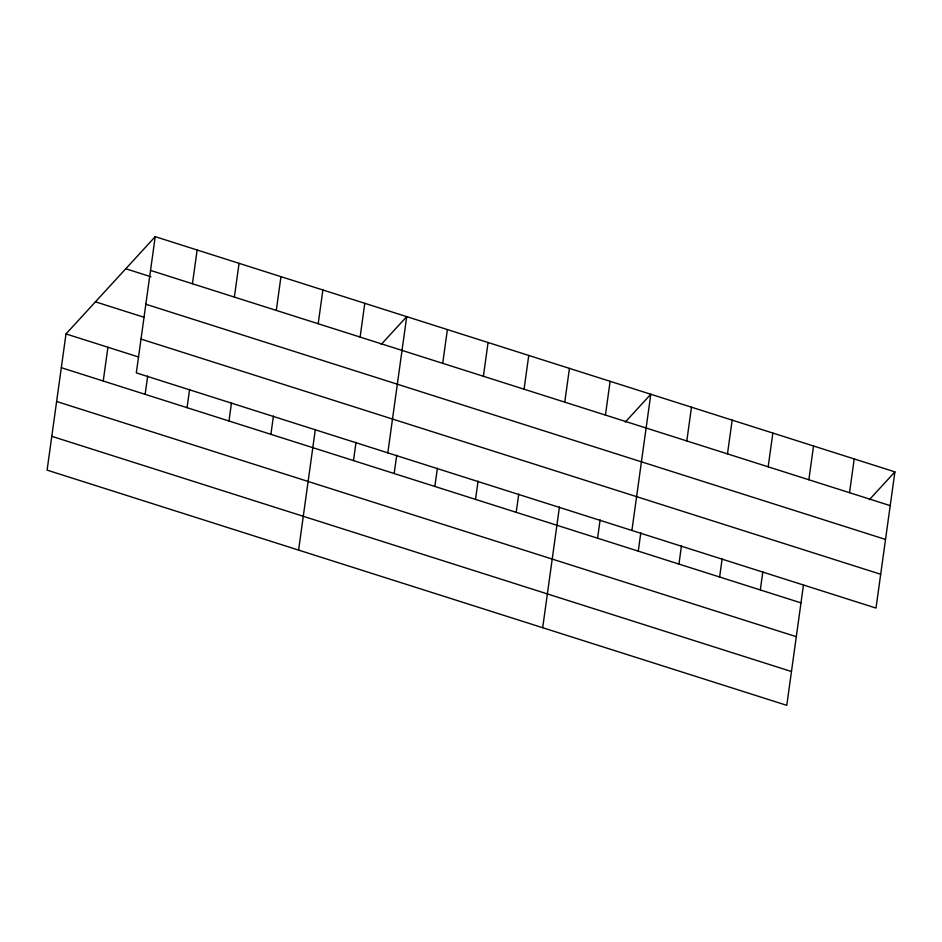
<?xml version="1.0" encoding="UTF-8"?>
<svg xmlns="http://www.w3.org/2000/svg" width="942" height="942" viewBox="0 0 942 942"><rect width="100%" height="100%" fill="white"/><g stroke="black" fill="none" stroke-linecap="round" stroke-linejoin="round"><path stroke-width="1.41" d="M155.218 236.666L136.319 372.879L876.001 608.073L894.9 471.871L155.218 236.666L65.999 333.927L47.1 470.129L786.782 705.334L803.526 584.593M103.231 381.015L107.918 347.245M145.15 394.333L147.682 376.046M192.451 283.754L197.137 249.995M187.058 407.662L189.601 389.376M234.37 297.083L239.056 263.324M228.977 420.992L231.508 402.705M276.289 310.413L280.963 276.654M270.896 434.321L273.427 416.034M318.196 323.742L322.882 289.983M298.59 550.093L315.346 429.364M360.115 337.071L364.801 303.312M353.486 460.591L356.029 442.304M387.81 452.843L406.708 316.642L381.192 344.454M394.168 473.52L396.712 455.233M442.716 363.329L447.391 329.57M434.851 486.461L437.394 468.174M483.399 376.27L488.074 342.511M475.533 499.39L478.077 481.103M524.07 389.211L528.756 355.44M516.216 512.33L518.759 494.044M564.753 402.14L569.439 368.381M542.686 627.713L559.442 506.984M605.435 415.081L610.122 381.322M597.581 538.2L600.113 519.913M631.905 530.464L650.804 394.251L625.288 422.063M638.264 551.141L640.796 532.854M686.8 440.95L691.487 407.191M678.947 564.07L681.478 545.783M727.483 453.891L732.169 420.12M719.629 577.01L722.161 558.724M768.166 466.82L772.852 433.061M760.312 589.951L762.843 571.664M808.848 479.761L813.535 446.002M849.531 492.69L854.217 458.931M869.384 499.684L894.9 471.871M150.543 270.425L890.214 505.63M125.781 268.764L150.932 276.76M145.845 304.242L885.527 539.436M95.448 301.829L144.35 317.383M141.017 339.073L880.688 574.267M65.999 333.927L138.651 357.018M61.312 367.686L800.994 602.88M56.626 401.492L796.296 636.686M51.786 436.323L791.468 671.528"/></g></svg>
